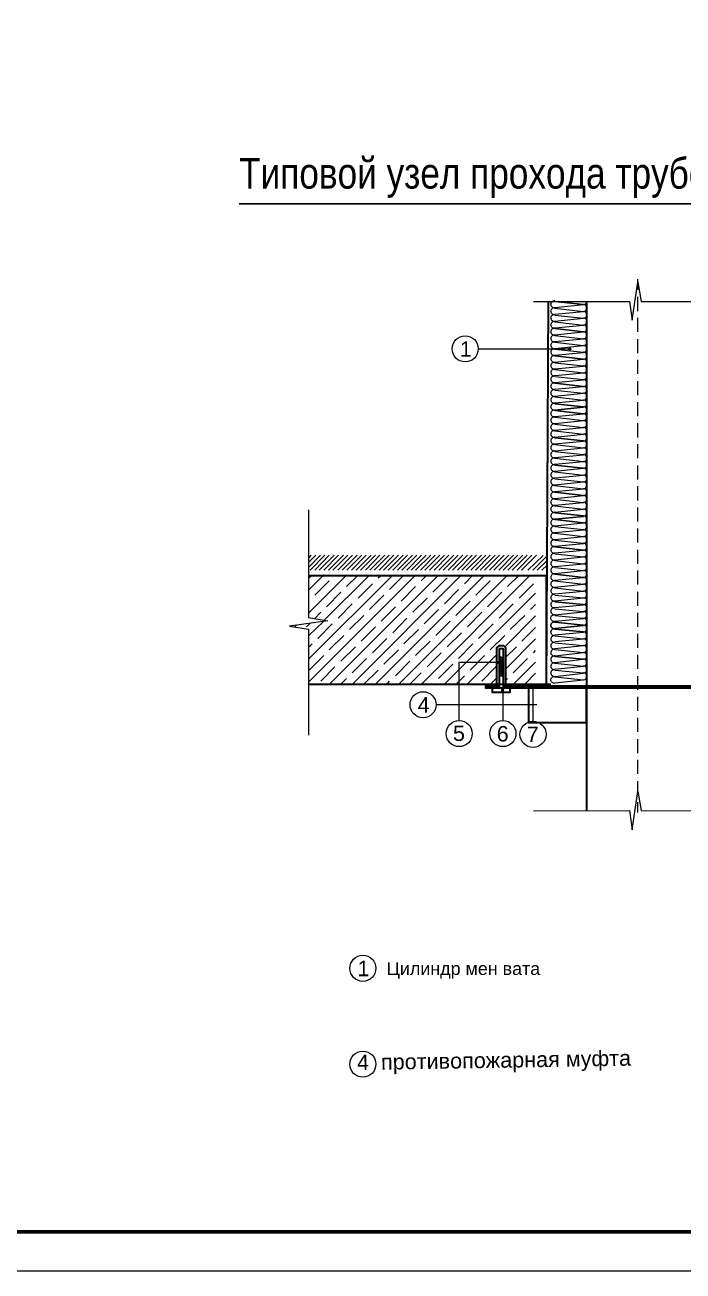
# Model space of a CAD drawing. Header units: millimetres. Extents: x -10178924 to 11692288, y -947381 to 58396.
# Drawn here: x -124440 to -116095, y -25808 to -10002 of the extents above; entities that cross this region are included whole.
import ezdxf

# ---------------------------------------------------------------- set-up
doc = ezdxf.new("R2010")
doc.units = ezdxf.units.MM
for name, color, linetype, true_color in [('PDF _!ВК_надписи', 7, 'Continuous', 0xffffff), ('PDF _!К1', 7, 'Continuous', 0xb85c00), ('PDF _Осевая линия', 7, 'Continuous', 0x545454), ('PDF _Сталь', 7, 'Continuous', 0x545454), ('PDF _Штрих Мин. Вата', 7, 'Continuous', 0xb09603)]:
    doc.layers.add(name, color=color, linetype=linetype, true_color=true_color)
doc.layers.add('PDF _0', color=7, linetype='Continuous', lineweight=9)
doc.layers.add('PDF _Текст', color=7, linetype='Continuous', lineweight=5)
for name, color, linetype in [('PDF __надписи_вода', 7, 'Continuous'), ('PDF _Железобетон', 7, 'Continuous'), ('PDF _Сноски', 7, 'Continuous'), ('PDF _Тонкая линия', 7, 'Continuous'), ('PDF _Штрих Железобетон', 7, 'Continuous'), ('PDF _Штрих Сталь', 7, 'Continuous')]:
    doc.layers.add(name, color=color, linetype=linetype)
doc.styles.add('PDF Arial Narrow', font='ARIALN.TTF')
doc.styles.add('PDF Arial-BoldItalicMT', font='arial.ttf')
doc.styles.add('PDF ArialMT', font='arial.ttf')

msp = doc.modelspace()

# ---------------------------------------------------------------- linework, layer by layer
at = {"layer": 'PDF _!ВК_надписи', "color": 7, "linetype": 'Continuous', "lineweight": 60, "elevation": -2956.2}
msp.add_lwpolyline([(-44253.2, 57790.7), (-44253.2, -25308.1), (-160653.6, -25308.1), (-160653.6, 57790.7)], close=True, dxfattribs=at)
at = {"layer": 'PDF _!К1', "lineweight": 35, "elevation": 2526.9}
msp.add_lwpolyline([(-117318.3, -18413.4), (-118056.1, -18413.4), (-118056.1, -18851), (-117318.3, -18851)], close=True, dxfattribs=at)
at = {"layer": 'PDF _0', "color": 18, "linetype": 'Continuous', "lineweight": 0, "true_color": 0x000000}
msp.add_line((-43753.6, -25807.6, -2956.2), (-162651.8, -25807.6, -2956.2), dxfattribs=at)
at = {"layer": 'PDF __надписи_вода', "lineweight": 25, "elevation": 2526.9}
msp.add_lwpolyline([(-121724.8, -12271.8), (-110148.8, -12271.8)], dxfattribs=at)
at = {"layer": 'PDF _Железобетон', "lineweight": 30, "elevation": 2526.9}
for points in [[(-120844.5, -16983.6), (-117828.4, -16984.3), (-117828.4, -18368.4)], [(-117771.1, -18367.7), (-120844.5, -18367.7)]]:
    msp.add_lwpolyline(points, dxfattribs=at)
at = {"layer": 'PDF _Осевая линия', "lineweight": 18, "elevation": 2526.9}
for points in [[(-116672.1, -13228.4), (-116672.1, -13360.7)], [(-116672.1, -13406.5), (-116672.1, -13406.5)], [(-116672.1, -13452.3), (-116672.1, -13630.4)], [(-116672.1, -13671.1), (-116672.1, -13671.1)], [(-116672.1, -13716.9), (-116672.1, -13895)], [(-116672.1, -13940.8), (-116672.1, -13940.8)], [(-116672.1, -13986.6), (-116672.1, -14164.7)], [(-116672.1, -14205.4), (-116672.1, -14205.4)], [(-116672.1, -14251.2), (-116672.1, -14429.3)], [(-116672.1, -14475.1), (-116672.1, -14475.1)], [(-116672.1, -14520.9), (-116672.1, -14698.9)], [(-116672.1, -14739.7), (-116672.1, -14739.7)], [(-116672.1, -14785.4), (-116672.1, -14963.5)], [(-116672.1, -15009.3), (-116672.1, -15009.3)], [(-116672.1, -15055.1), (-116672.1, -15233.2)], [(-116672.1, -15273.9), (-116672.1, -15273.9)], [(-116672.1, -15319.7), (-116672.1, -15497.8)], [(-116672.1, -15543.6), (-116672.1, -15543.6)], [(-116672.1, -15589.4), (-116672.1, -15767.5)], [(-116672.1, -15808.2), (-116672.1, -15808.2)], [(-116672.1, -15854), (-116672.1, -16032.1)], [(-116672.1, -16077.9), (-116672.1, -16077.9)], [(-116672.1, -16123.7), (-116672.1, -16301.8)], [(-116672.1, -16342.5), (-116672.1, -16342.5)], [(-116672.1, -16388.3), (-116672.1, -16566.4)], [(-116672.1, -16612.2), (-116672.1, -16612.2)], [(-116672.1, -16658), (-116672.1, -16836.1)], [(-116672.1, -16876.8), (-116672.1, -16876.8)], [(-116672.1, -16922.6), (-116672.1, -17100.7)], [(-116672.1, -17146.4), (-116672.1, -17146.4)], [(-116672.1, -17192.2), (-116672.1, -17370.3)], [(-116672.1, -17411), (-116672.1, -17411)], [(-116672.1, -17456.8), (-116672.1, -17634.9)], [(-116672.1, -17680.7), (-116672.1, -17680.7)], [(-116672.1, -17726.5), (-116672.1, -17904.6)], [(-116672.1, -17945.3), (-116672.1, -17945.3)], [(-116672.1, -17991.1), (-116672.1, -18169.2)], [(-118437.7, -18087.8), (-118936.4, -18087.8), (-118936.4, -18825.6)], [(-116672.1, -18215), (-116672.1, -18215)], [(-116672.1, -18260.8), (-116672.1, -18433.8)], [(-116672.1, -18479.6), (-116672.1, -18479.6)], [(-116672.1, -18525.4), (-116672.1, -18703.5)], [(-116672.1, -18749.3), (-116672.1, -18749.3)], [(-116672.1, -18790), (-116672.1, -18968.1)], [(-116672.1, -19013.9), (-116672.1, -19013.9)], [(-116672.1, -19059.7), (-116672.1, -19237.8)], [(-116672.1, -19283.6), (-116672.1, -19283.6)], [(-116672.1, -19324.3), (-116672.1, -19502.4)], [(-116672.1, -19548.1), (-116672.1, -19548.1)], [(-116672.1, -19593.9), (-116672.1, -19772)], [(-116672.1, -19817.8), (-116672.1, -19817.8)], [(-116672.1, -19858.5), (-116672.1, -19990.8)]]:
    msp.add_lwpolyline(points, dxfattribs=at)
at = {"layer": 'PDF _Сноски', "lineweight": 18, "elevation": 2526.9}
for points in [[(-117532, -14113.8), (-118697.2, -14113.8)], [(-118381.7, -18438.9), (-118381.7, -18825.6)], [(-118000.1, -18398.2), (-118000.1, -18840.9)], [(-117949.2, -18627.2), (-119226.4, -18627.2)]]:
    msp.add_lwpolyline(points, dxfattribs=at)
at = {"layer": 'PDF _Сноски', "lineweight": 18}
for centre in [(-118856.9, -14110.5, 2526.9), (-119391.2, -18624.1, 2526.9), (-118933.2, -18990.5, 2526.9), (-118378.6, -18990.5, 2526.9), (-117997, -19000.6, 2526.9), (-120154.5, -21967.3, 2526.9), (-120154.5, -23183.4, 2526.9)]:
    msp.add_circle(centre, 165.4, dxfattribs=at)
at = {"layer": 'PDF _Сноски', "transparency": 33554559}
for points in [[(-117547.3, -14098.5, 2526.9), (-117552.3, -14113.8, 2526.9), (-117532, -14113.8, 2526.9)], [(-117552.3, -14113.8, 2526.9), (-117532, -14113.8, 2526.9), (-117547.3, -14129.1, 2526.9)], [(-117532, -14113.8, 2526.9), (-117532, -14093.4, 2526.9), (-117547.3, -14098.5, 2526.9)], [(-117532, -14113.8, 2526.9), (-117547.3, -14129.1, 2526.9), (-117532, -14134.1, 2526.9)], [(-117516.7, -14098.5, 2526.9), (-117532, -14113.8, 2526.9), (-117532, -14093.4, 2526.9)], [(-117506.6, -14113.8, 2526.9), (-117516.7, -14098.5, 2526.9), (-117532, -14113.8, 2526.9)], [(-117532, -14134.1, 2526.9), (-117516.7, -14129.1, 2526.9), (-117532, -14113.8, 2526.9)], [(-117516.7, -14129.1, 2526.9), (-117532, -14113.8, 2526.9), (-117506.6, -14113.8, 2526.9)], [(-118453, -18072.5, 2526.9), (-118463.2, -18087.8, 2526.9), (-118437.7, -18087.8, 2526.9)], [(-118463.2, -18087.8, 2526.9), (-118437.7, -18087.8, 2526.9), (-118453, -18103.1, 2526.9)], [(-118437.7, -18087.8, 2526.9), (-118437.7, -18067.4, 2526.9), (-118453, -18072.5, 2526.9)], [(-118437.7, -18087.8, 2526.9), (-118453, -18103.1, 2526.9), (-118437.7, -18108.1, 2526.9)], [(-118422.5, -18072.5, 2526.9), (-118437.7, -18087.8, 2526.9), (-118437.7, -18067.4, 2526.9)], [(-118417.4, -18087.8, 2526.9), (-118422.5, -18072.5, 2526.9), (-118437.7, -18087.8, 2526.9)], [(-118437.7, -18108.1, 2526.9), (-118422.5, -18103.1, 2526.9), (-118437.7, -18087.8, 2526.9)], [(-118422.5, -18103.1, 2526.9), (-118437.7, -18087.8, 2526.9), (-118417.4, -18087.8, 2526.9)], [(-118397, -18423.6, 2526.9), (-118407.2, -18438.9, 2526.9), (-118381.7, -18438.9, 2526.9)], [(-118407.2, -18438.9, 2526.9), (-118381.7, -18438.9, 2526.9), (-118397, -18454.2, 2526.9)], [(-118381.7, -18438.9, 2526.9), (-118381.7, -18413.4, 2526.9), (-118397, -18423.6, 2526.9)], [(-118381.7, -18438.9, 2526.9), (-118397, -18454.2, 2526.9), (-118381.7, -18459.2, 2526.9)], [(-118366.5, -18423.6, 2526.9), (-118381.7, -18438.9, 2526.9), (-118381.7, -18413.4, 2526.9)], [(-118361.4, -18438.9, 2526.9), (-118366.5, -18423.6, 2526.9), (-118381.7, -18438.9, 2526.9)], [(-118381.7, -18459.2, 2526.9), (-118366.5, -18454.2, 2526.9), (-118381.7, -18438.9, 2526.9)], [(-118366.5, -18454.2, 2526.9), (-118381.7, -18438.9, 2526.9), (-118361.4, -18438.9, 2526.9)], [(-118015.4, -18382.9, 2526.9), (-118020.5, -18398.2, 2526.9), (-118000.1, -18398.2, 2526.9)], [(-118020.5, -18398.2, 2526.9), (-118000.1, -18398.2, 2526.9), (-118015.4, -18413.4, 2526.9)], [(-118000.1, -18398.2, 2526.9), (-118000.1, -18377.8, 2526.9), (-118015.4, -18382.9, 2526.9)], [(-118000.1, -18398.2, 2526.9), (-118015.4, -18413.4, 2526.9), (-118000.1, -18423.6, 2526.9)], [(-117984.9, -18382.9, 2526.9), (-118000.1, -18398.2, 2526.9), (-118000.1, -18377.8, 2526.9)], [(-117979.8, -18398.2, 2526.9), (-117984.9, -18382.9, 2526.9), (-118000.1, -18398.2, 2526.9)], [(-118000.1, -18423.6, 2526.9), (-117984.9, -18413.4, 2526.9), (-118000.1, -18398.2, 2526.9)], [(-117984.9, -18413.4, 2526.9), (-118000.1, -18398.2, 2526.9), (-117979.8, -18398.2, 2526.9)]]:
    msp.add_solid(points, dxfattribs=at)
at = {"layer": 'PDF _Сталь', "lineweight": 30, "elevation": 2526.9}
for points in [[(-117806.8, -13508.3), (-117832.2, -18413.4)], [(-117318.3, -13508.3), (-117318.3, -19965.4)], [(-118341, -18367.7), (-118341, -17904.6), (-118366.5, -17879.2), (-118432.6, -17879.2), (-118458.1, -17904.6), (-118458.1, -18367.7)], [(-118371.6, -18413.4), (-118371.6, -17919.9), (-118381.7, -17914.8), (-118417.4, -17914.8), (-118427.5, -17919.9), (-118427.5, -18413.4)], [(-118371.6, -18036.9), (-118427.5, -18016.6)], [(-118371.6, -18062.3), (-118427.5, -18047.1)], [(-118371.6, -18087.8), (-118427.5, -18072.5)], [(-118371.6, -18113.2), (-118427.5, -18098)], [(-118371.6, -18138.7), (-118427.5, -18123.4)], [(-118371.6, -18164.1), (-118427.5, -18148.9)], [(-118371.6, -18189.6), (-118427.5, -18174.3)], [(-118371.6, -18215), (-118427.5, -18199.7)], [(-118371.6, -18240.4), (-118427.5, -18225.2)], [(-118371.6, -18265.9), (-118427.5, -18250.6)], [(-118371.6, -18382.9), (-115583.2, -18382.9), (-115583.2, -18413.4), (-118595.5, -18413.4), (-118595.5, -18382.9), (-118427.5, -18382.9)]]:
    msp.add_lwpolyline(points, dxfattribs=at)
msp.add_lwpolyline([(-118514, -18413.4), (-118514, -18464.3), (-118285.1, -18464.3), (-118285.1, -18413.4)], close=True, dxfattribs=at)
at = {"layer": 'PDF _Тонкая линия', "lineweight": 18, "elevation": 2526.9}
for points in [[(-117989.9, -13508.3), (-116773.8, -13508.3), (-116738.2, -13747.4), (-116667, -13264), (-116626.3, -13508.3), (-115369.4, -13508.3)], [(-120844.5, -16154.2), (-120844.5, -17517.9), (-120600.3, -17558.6), (-121083.7, -17629.8), (-120844.5, -17665.5), (-120844.5, -19008.8)], [(-117989.9, -19970.5), (-116773.8, -19965.4), (-116738.2, -20209.6), (-116667, -19726.2), (-116626.3, -19965.4), (-115369.4, -19970.5)]]:
    msp.add_lwpolyline(points, dxfattribs=at)
at = {"layer": 'PDF _Штрих Железобетон', "lineweight": 18, "elevation": 2526.9}
for points in [[(-120844.5, -17171.9), (-120656.2, -16983.6)], [(-120844.5, -17461.9), (-120366.2, -16983.6)], [(-120844.5, -18047.1), (-119781, -16983.6)], [(-120844.5, -18337.1), (-119491, -16983.6)], [(-120844.5, -17024.3), (-120803.8, -16983.6)], [(-120763.1, -17232.9), (-120579.9, -17054.9)], [(-120641, -17548.4), (-120076.2, -16983.6)], [(-120579.9, -18367.7), (-119201, -16983.6)], [(-120544.3, -17014.1), (-120544.3, -17014.1)], [(-120361.1, -17126.1), (-120218.6, -16983.6)], [(-120289.9, -18367.7), (-118910.9, -16983.6)], [(-119999.8, -18367.7), (-118615.8, -16983.6)], [(-119994.8, -17054.9), (-119994.8, -17054.9)], [(-119959.1, -17014.1), (-119928.6, -16983.6)], [(-119816.7, -17161.7), (-119638.6, -16983.6)], [(-119704.7, -18367.7), (-118325.8, -16983.6)], [(-119414.7, -18367.7), (-118035.7, -16983.6)], [(-119414.7, -17054.9), (-119348.5, -16983.6)], [(-119267.1, -17197.3), (-119083.9, -17014.1)], [(-118865.1, -17090.5), (-118763.4, -16983.6)], [(-118722.7, -17232.9), (-118539.5, -17054.9)], [(-118503.9, -17014.1), (-118503.9, -17014.1)], [(-118320.7, -17126.1), (-118178.2, -16983.6)], [(-120615.5, -17380.5), (-120432.4, -17197.3)], [(-120396.7, -17161.7), (-120396.7, -17161.7)], [(-120213.6, -17273.7), (-120030.4, -17090.5)], [(-119852.3, -17197.3), (-119852.3, -17197.3)], [(-119669.1, -17309.3), (-119485.9, -17126.1)], [(-119450.3, -17090.5), (-119450.3, -17090.5)], [(-119124.6, -18367.7), (-117964.5, -17207.5)], [(-119119.6, -17344.9), (-118941.5, -17161.7)], [(-118905.9, -17126.1), (-118905.9, -17126.1)], [(-118575.1, -17380.5), (-118391.9, -17197.3)], [(-118356.3, -17161.7), (-118356.3, -17161.7)], [(-118173.1, -17273.7), (-117989.9, -17090.5)], [(-120844.5, -17314.4), (-120834.3, -17309.3)], [(-120798.7, -17273.7), (-120798.7, -17273.7)], [(-120468, -17528.1), (-120289.9, -17344.9)], [(-120249.2, -17309.3), (-120249.2, -17309.3)], [(-120071.1, -17416.1), (-119887.9, -17232.9)], [(-119923.5, -17563.7), (-119740.3, -17380.5)], [(-119704.7, -17344.9), (-119704.7, -17344.9)], [(-119521.5, -17451.7), (-119338.4, -17273.7)], [(-119302.7, -17232.9), (-119302.7, -17232.9)], [(-119160.3, -17380.5), (-119160.3, -17380.5)], [(-118977.1, -17492.5), (-118793.9, -17309.3)], [(-118758.3, -17273.7), (-118758.3, -17273.7)], [(-118427.5, -17528.1), (-118249.5, -17344.9)], [(-118208.7, -17309.3), (-118208.7, -17309.3)], [(-118030.7, -17416.1), (-117964.5, -17355.1)], [(-120768.2, -17533.2), (-120686.8, -17451.7)], [(-120651.2, -17416.1), (-120651.2, -17416.1)], [(-120325.5, -17670.5), (-120142.3, -17492.5)], [(-120106.7, -17451.7), (-120106.7, -17451.7)], [(-119776, -17711.3), (-119597.9, -17528.1)], [(-119557.2, -17492.5), (-119557.2, -17492.5)], [(-119379.1, -17599.3), (-119195.9, -17416.1)], [(-119012.7, -17528.1), (-119012.7, -17528.1)], [(-118829.5, -17634.9), (-118646.3, -17451.7)], [(-118610.7, -17416.1), (-118610.7, -17416.1)], [(-118356.3, -17889.3), (-117964.5, -17497.5)], [(-118285.1, -17670.5), (-118101.9, -17492.5)], [(-118066.3, -17451.7), (-118066.3, -17451.7)], [(-121022.6, -17640), (-120997.2, -17614.6)], [(-120870, -17634.9), (-120824.2, -17589.1)], [(-120844.5, -17752), (-120651.2, -17563.7)], [(-120727.5, -17782.5), (-120544.3, -17599.3)], [(-120508.7, -17563.7), (-120508.7, -17563.7)], [(-120177.9, -17818.1), (-119994.8, -17634.9)], [(-119959.1, -17599.3), (-119959.1, -17599.3)], [(-119633.5, -17853.7), (-119450.3, -17670.5)], [(-119414.7, -17634.9), (-119414.7, -17634.9)], [(-119231.5, -17746.9), (-119048.3, -17563.7)], [(-118865.1, -17670.5), (-118865.1, -17670.5)], [(-118687.1, -17782.5), (-118503.9, -17599.3)], [(-118468.3, -17563.7), (-118468.3, -17563.7)], [(-118137.5, -17818.1), (-117964.5, -17645.1)], [(-120844.5, -17899.5), (-120798.7, -17853.7)], [(-120763.1, -17818.1), (-120763.1, -17818.1)], [(-120579.9, -17930.1), (-120396.7, -17746.9)], [(-120361.1, -17711.3), (-120361.1, -17711.3)], [(-120213.6, -17853.7), (-120213.6, -17853.7)], [(-120030.4, -17965.7), (-119852.3, -17782.5)], [(-119816.7, -17746.9), (-119816.7, -17746.9)], [(-119485.9, -18001.3), (-119302.7, -17818.1)], [(-119267.1, -17782.5), (-119267.1, -17782.5)], [(-119083.9, -17889.3), (-118905.9, -17711.3)], [(-118941.5, -18036.9), (-118758.3, -17853.7)], [(-118722.7, -17818.1), (-118722.7, -17818.1)], [(-118539.5, -17930.1), (-118356.3, -17746.9)], [(-118341, -18169.2), (-117964.5, -17787.6)], [(-118320.7, -17711.3), (-118320.7, -17711.3)], [(-118173.1, -17853.7), (-118173.1, -17853.7)], [(-120834.3, -18184.5), (-120651.2, -18001.3)], [(-120615.5, -17965.7), (-120615.5, -17965.7)], [(-120432.4, -18072.5), (-120249.2, -17889.3)], [(-120071.1, -18001.3), (-120071.1, -18001.3)], [(-119887.9, -18108.1), (-119704.7, -17930.1)], [(-119669.1, -17889.3), (-119669.1, -17889.3)], [(-119338.4, -18143.8), (-119160.3, -17965.7)], [(-119119.6, -17930.1), (-119119.6, -17930.1)], [(-118834.6, -18367.7), (-118458.1, -17991.1)], [(-118793.9, -18184.5), (-118610.7, -18001.3)], [(-118575.1, -17965.7), (-118575.1, -17965.7)], [(-118341, -18021.6), (-118208.7, -17889.3)], [(-118030.7, -18001.3), (-118030.7, -18001.3)], [(-117989.9, -17965.7), (-117964.5, -17935.1)], [(-120686.8, -18326.9), (-120508.7, -18143.8)], [(-120468, -18108.1), (-120468, -18108.1)], [(-120289.9, -18220.1), (-120106.7, -18036.9)], [(-119923.5, -18143.8), (-119923.5, -18143.8)], [(-119740.3, -18255.7), (-119557.2, -18072.5)], [(-119521.5, -18036.9), (-119521.5, -18036.9)], [(-119195.9, -18291.3), (-119012.7, -18108.1)], [(-118977.1, -18072.5), (-118977.1, -18072.5)], [(-118646.3, -18326.9), (-118468.3, -18143.8)], [(-118249.5, -18220.1), (-118066.3, -18036.9)], [(-118249.5, -18367.7), (-117964.5, -18082.7)], [(-120437.4, -18367.7), (-120361.1, -18291.3)], [(-120325.5, -18255.7), (-120325.5, -18255.7)], [(-120142.3, -18362.6), (-119959.1, -18184.5)], [(-119852.3, -18367.7), (-119816.7, -18326.9)], [(-119776, -18291.3), (-119776, -18291.3)], [(-119562.2, -18367.7), (-119414.7, -18220.1)], [(-119379.1, -18184.5), (-119379.1, -18184.5)], [(-119231.5, -18326.9), (-119231.5, -18326.9)], [(-118977.1, -18367.7), (-118865.1, -18255.7)], [(-118829.5, -18220.1), (-118829.5, -18220.1)], [(-118539.5, -18367.7), (-118458.1, -18286.2)], [(-118341, -18311.7), (-118320.7, -18291.3)], [(-118285.1, -18255.7), (-118285.1, -18255.7)], [(-118101.9, -18362.6), (-117964.5, -18225.2)], [(-120727.5, -18362.6), (-120727.5, -18362.6)], [(-119272.2, -18367.7), (-119267.1, -18362.6)], [(-118687.1, -18362.6), (-118687.1, -18362.6)]]:
    msp.add_lwpolyline(points, dxfattribs=at)
at = {"layer": 'PDF _Штрих Мин. Вата', "lineweight": 18, "elevation": 2526.9}
for points in [[(-117771.1, -13549), (-117771.1, -13549)], [(-117771.1, -13635.5), (-117771.1, -13635.5)], [(-117771.1, -13722), (-117771.1, -13722)], [(-117720.3, -13594.8), (-117359, -13635.5)], [(-117720.3, -13681.3), (-117359, -13722)], [(-117771.1, -13808.5), (-117771.1, -13808.5)], [(-117771.1, -13895), (-117771.1, -13895)], [(-117720.3, -13767.8), (-117359, -13808.5)], [(-117771.1, -13981.5), (-117771.1, -13981.5)], [(-117720.3, -13940.8), (-117359, -13981.5)], [(-117720.3, -14027.3), (-117359, -14068)], [(-117771.1, -14068), (-117771.1, -14068)], [(-117771.1, -14154.5), (-117771.1, -14154.5)], [(-117720.3, -14113.8), (-117359, -14154.5)], [(-117771.1, -14241), (-117771.1, -14241)], [(-117771.1, -14327.5), (-117771.1, -14327.5)], [(-117720.3, -14286.8), (-117359, -14327.5)], [(-117720.3, -14373.3), (-117359, -14414)], [(-117771.1, -14414), (-117771.1, -14414)], [(-117771.1, -14500.5), (-117771.1, -14500.5)], [(-117720.3, -14459.8), (-117359, -14500.5)], [(-117771.1, -14587), (-117771.1, -14587)], [(-117771.1, -14673.5), (-117771.1, -14673.5)], [(-117720.3, -14632.8), (-117359, -14673.5)], [(-117720.3, -14719.3), (-117359, -14760)], [(-117771.1, -14933), (-117771.1, -14933)], [(-117720.3, -14978.8), (-117359, -15019.5)], [(-117771.1, -15019.5), (-117771.1, -15019.5)], [(-117771.1, -15106), (-117771.1, -15106)], [(-117720.3, -15065.3), (-117359, -15106)], [(-117720.3, -15151.8), (-117359, -15192.5)], [(-117771.1, -15192.5), (-117771.1, -15192.5)], [(-117771.1, -15279), (-117771.1, -15279)], [(-117720.3, -15324.8), (-117359, -15365.5)], [(-117771.1, -15365.5), (-117771.1, -15365.5)], [(-117771.1, -15452), (-117771.1, -15452)], [(-117720.3, -15411.3), (-117359, -15452)], [(-117771.1, -15538.5), (-117771.1, -15538.5)], [(-117771.1, -15625), (-117771.1, -15625)], [(-117720.3, -15497.8), (-117359, -15538.5)], [(-117771.1, -15711.5), (-117771.1, -15711.5)], [(-117771.1, -15798), (-117771.1, -15798)], [(-117720.3, -15670.8), (-117359, -15711.5)], [(-117720.3, -15757.3), (-117359, -15798)], [(-117771.1, -15884.5), (-117771.1, -15884.5)], [(-117720.3, -15843.8), (-117359, -15884.5)], [(-117771.1, -15971), (-117771.1, -15971)], [(-117771.1, -16057.5), (-117771.1, -16057.5)], [(-117720.3, -16016.8), (-117359, -16057.5)], [(-117720.3, -16103.3), (-117359, -16144)], [(-117771.1, -16144), (-117771.1, -16144)], [(-117771.1, -16230.5), (-117771.1, -16230.5)], [(-117771.1, -16230.5), (-117771.1, -16230.5)], [(-117771.1, -16317), (-117771.1, -16317)], [(-117771.1, -16403.5), (-117771.1, -16403.5)], [(-117720.3, -16362.8), (-117359, -16403.5)], [(-117771.1, -16490), (-117771.1, -16490)], [(-117771.1, -16576.6), (-117771.1, -16576.6)], [(-117720.3, -16449.3), (-117359, -16490)], [(-117720.3, -16535.8), (-117359, -16576.6)], [(-117771.1, -16663.1), (-117771.1, -16663.1)], [(-117771.1, -16749.6), (-117771.1, -16749.6)], [(-117720.3, -16708.8), (-117359, -16749.6)], [(-117771.1, -16836.1), (-117771.1, -16836.1)], [(-117720.3, -16795.3), (-117359, -16836.1)], [(-117720.3, -16881.9), (-117359, -16922.6)], [(-117771.1, -16922.6), (-117771.1, -16922.6)], [(-117771.1, -17009.1), (-117771.1, -17009.1)], [(-117720.3, -17054.9), (-117359, -17095.6)], [(-117771.1, -17095.6), (-117771.1, -17095.6)], [(-117771.1, -17182.1), (-117771.1, -17182.1)], [(-117720.3, -17141.4), (-117359, -17182.1)], [(-117771.1, -17268.6), (-117771.1, -17268.6)], [(-117771.1, -17355.1), (-117771.1, -17355.1)], [(-117720.3, -17232.9), (-117359, -17268.6)], [(-117771.1, -17441.6), (-117771.1, -17441.6)], [(-117771.1, -17528.1), (-117771.1, -17528.1)], [(-117720.3, -17406), (-117359, -17441.6)], [(-117720.3, -17492.5), (-117359, -17528.1)], [(-117771.1, -17619.7), (-117771.1, -17619.7)], [(-117771.1, -17619.7), (-117771.1, -17619.7)], [(-117771.1, -17706.2), (-117771.1, -17706.2)], [(-117771.1, -17792.7), (-117771.1, -17792.7)], [(-117359, -17706.2), (-117720.3, -17741.8)], [(-117720.3, -17752), (-117359, -17787.6)], [(-117359, -17792.7), (-117720.3, -17828.3)], [(-117720.3, -17838.5), (-117359, -17874.1)], [(-117771.1, -17879.2), (-117771.1, -17879.2)], [(-117771.1, -17965.7), (-117771.1, -17965.7)], [(-117359, -17879.2), (-117720.3, -17914.8)], [(-117720.3, -17925), (-117359, -17960.6)], [(-117771.1, -18052.2), (-117771.1, -18052.2)], [(-117771.1, -18138.7), (-117771.1, -18138.7)], [(-117720.3, -18098), (-117359, -18133.6)], [(-117771.1, -18225.2), (-117771.1, -18225.2)], [(-117771.1, -18311.7), (-117771.1, -18311.7)], [(-117720.3, -18184.5), (-117359, -18220.1)], [(-117720.3, -18271), (-117359, -18306.6)]]:
    msp.add_lwpolyline(points, dxfattribs=at)
for points in [[(-117770.5, -13545.7, -0.4630597), (-117720.2, -13503, 0.4630597), (-117770.5, -13545.7, 0.463058), (-117720.8, -13589.1)], [(-117359, -13554.1), (-117720.3, -13589.7, 0.4630597), (-117770.5, -13632.2, 0.463058), (-117720.8, -13675.6)], [(-117356.4, -18306.6, 0.9999873), (-117356.4, -18220.1, 0.9999873), (-117356.4, -18133.6, 0.9999873), (-117356.4, -18047.1, 0.9999873), (-117356.4, -17960.6, 0.9999873), (-117356.4, -17874.1, 0.9999873), (-117356.4, -17787.6, 0.9999873), (-117356.4, -17701.1, 0.9999873), (-117356.4, -17614.6, 0.9999873), (-117356.4, -17528.1, 0.9999873), (-117356.4, -17441.6, 0.9999873), (-117356.4, -17355.1, 0.9999873), (-117356.4, -17268.6, 0.9999873), (-117356.4, -17182.1, 0.9999873), (-117356.4, -17095.6, 0.9999873), (-117356.4, -17009.1, 0.9999873), (-117356.4, -16922.6, 0.9999873), (-117356.4, -16836.1, 0.9999873), (-117356.4, -16749.6, 0.9999873), (-117356.4, -16663.1, 0.9999873), (-117356.4, -16576.5, 0.9999873), (-117356.4, -16490, 0.9999873), (-117356.4, -16403.5, 0.9999873), (-117356.4, -16317, 0.9999873), (-117356.4, -16230.5, 0.9999873), (-117356.4, -16144, 0.9999873), (-117356.4, -16057.5, 0.9999873), (-117356.4, -15971, 0.9999873), (-117356.4, -15884.5, 0.9999873), (-117356.4, -15798, 0.9999873), (-117356.4, -15711.5, 0.9999873), (-117356.4, -15625, 0.9999873), (-117356.4, -15538.5, 0.9999873), (-117356.4, -15452, 0.9999873), (-117356.4, -15365.5, 0.9999873), (-117356.4, -15279, 0.9999873), (-117356.4, -15192.5, 0.9999873), (-117356.4, -15106, 0.9999873), (-117356.4, -15019.5, 0.9999873), (-117356.4, -14933, 0.9999873), (-117356.4, -14846.5, 0.9999873), (-117356.4, -14760, 0.9999873), (-117356.4, -14673.5, 0.9999873), (-117356.4, -14587, 0.9999873), (-117356.4, -14500.5, 0.9999873), (-117356.4, -14414, 0.9999873), (-117356.4, -14327.5, 0.9999873), (-117356.4, -14241, 0.9999873), (-117356.4, -14154.5, 0.9999873), (-117356.4, -14068, 0.9999873), (-117356.4, -13981.5, 0.9999873), (-117356.4, -13895, 0.9999873), (-117356.4, -13808.5, 0.9999873), (-117356.4, -13722, 0.9999873), (-117356.4, -13635.5, 0.9999873), (-117356.4, -13549, 0.4142061), (-117313.2, -13505.7)], [(-117359, -13640.6), (-117720.3, -13676.2, 0.4630597), (-117770.5, -13718.7, 0.463058), (-117720.8, -13762.1)], [(-117359, -13727.1), (-117720.3, -13762.7, 0.4630597), (-117770.5, -13805.2, 0.463058), (-117720.8, -13848.6, 0.4630597), (-117770.5, -13891.7)], [(-117359, -13813.6), (-117720.3, -13849.2, 0.4630581), (-117771.1, -13892.4, 0.463058), (-117720.8, -13935.1)], [(-117359, -13900.1), (-117720.3, -13935.7, 0.4630597), (-117770.5, -13978.2, 0.463058), (-117720.8, -14021.6)], [(-117359, -13986.6), (-117720.3, -14022.2, 0.4630597), (-117770.5, -14064.7, 0.463058), (-117720.8, -14108.1)], [(-117359, -14073.1), (-117720.3, -14108.7, 0.4630597), (-117770.5, -14151.2, 0.463058), (-117720.8, -14194.6, 0.4630597), (-117770.5, -14237.7)], [(-117359, -14159.6), (-117720.3, -14195.2, 0.4630597), (-117770.5, -14237.7, 0.463058), (-117720.8, -14281.1)], [(-117359, -14246.1), (-117720.3, -14281.7, 0.4630597), (-117770.5, -14324.2, 0.463058), (-117720.8, -14367.6)], [(-117359, -14332.6), (-117720.3, -14368.2, 0.4630597), (-117770.5, -14410.7, 0.463058), (-117720.8, -14454.1)], [(-117359, -14419.1), (-117720.3, -14454.7, 0.4630597), (-117770.5, -14497.3, 0.463058), (-117720.8, -14540.6, 0.4630597), (-117770.5, -14583.8)], [(-117359, -14505.6), (-117720.3, -14541.2, 0.4630597), (-117770.5, -14583.8, 0.463058), (-117720.8, -14627.1)], [(-117359, -14592.1), (-117720.3, -14627.7, 0.4630597), (-117770.5, -14670.3, 0.463058), (-117720.8, -14713.6)], [(-117359, -14678.6), (-117720.3, -14714.2, 0.4630597), (-117770.5, -14756.8, 0.463058), (-117720.8, -14800.1, 0.4630597), (-117770.5, -14843.3, 0.463058), (-117720.8, -14886.6, 0.4630597), (-117770.5, -14929.8)], [(-117359, -14765.1), (-117720.3, -14800.7, 0.4630597), (-117770.5, -14843.3, 0.463058), (-117720.8, -14886.6, 0.4630597), (-117770.5, -14929.8, 0.463058), (-117720.8, -14973.1)], [(-117359, -14938.1), (-117720.3, -14973.7, 0.4630581), (-117771.1, -15017, 0.4630597), (-117720.2, -15059)], [(-117359, -15024.6), (-117720.3, -15060.2, 0.4630581), (-117771.1, -15103.5, 0.4630597), (-117720.2, -15145.5)], [(-117359, -15111.1), (-117720.3, -15146.7, 0.4630581), (-117771.1, -15190, 0.463058), (-117720.8, -15232.6, 0.4630581), (-117771.1, -15276.5)], [(-117359, -15197.6), (-117720.3, -15233.2, 0.4630581), (-117771.1, -15276.5, 0.4630597), (-117720.2, -15318.5)], [(-117359, -15284.1), (-117720.3, -15319.7, 0.4630581), (-117771.1, -15363, 0.4630597), (-117720.2, -15405)], [(-117359, -15370.6), (-117720.3, -15406.2, 0.4630581), (-117771.1, -15449.5, 0.463058), (-117720.8, -15492.2)], [(-117359, -15457.1), (-117720.3, -15492.7, 0.4630581), (-117771.1, -15536, 0.463058), (-117720.8, -15578.7, 0.4630581), (-117771.1, -15622.5)], [(-117359, -15630.1), (-117720.3, -15665.7, 0.4630581), (-117771.1, -15709, 0.4630597), (-117720.2, -15751)], [(-117359, -15543.6), (-117720.3, -15579.2, 0.4630597), (-117770.5, -15621.8, 0.4630597), (-117720.2, -15664.5)], [(-117359, -15716.6), (-117720.3, -15752.2, 0.4630581), (-117771.1, -15795.5, 0.4630597), (-117720.2, -15837.5)], [(-117359, -15803.1), (-117720.3, -15838.7, 0.4630581), (-117771.1, -15882, 0.4630597), (-117720.2, -15924)], [(-117359, -15889.6), (-117720.3, -15925.2, 0.4630581), (-117771.1, -15968.5, 0.463058), (-117720.8, -16011.2)], [(-117359, -15976.1), (-117720.3, -16011.7, 0.4630581), (-117771.1, -16055, 0.463058), (-117720.8, -16097.7)], [(-117359, -16062.6), (-117720.3, -16098.2, 0.4630581), (-117771.1, -16141.5, 0.463058), (-117720.8, -16184.2, 0.4630581), (-117771.1, -16228, 0.463058), (-117720.8, -16270.7, 0.4630581), (-117771.1, -16314.5)], [(-117359, -16149.1), (-117720.3, -16184.7, 0.4630581), (-117771.1, -16228, 0.463058), (-117720.8, -16270.7, 0.4630581), (-117771.1, -16314.5, 0.463058), (-117720.8, -16357.2)], [(-117359, -16322.1), (-117720.3, -16357.8, 0.4630581), (-117771.1, -16401, 0.463058), (-117720.8, -16443.7)], [(-117359, -16408.6), (-117720.3, -16444.3, 0.4630581), (-117771.1, -16487.5, 0.463058), (-117720.8, -16530.2)], [(-117359, -16495.1), (-117720.3, -16530.8, 0.4630581), (-117771.1, -16574, 0.463058), (-117720.8, -16616.7, 0.4630581), (-117771.1, -16660.5)], [(-117359, -16581.6), (-117720.3, -16617.3, 0.4630597), (-117770.5, -16659.9, 0.463058), (-117720.8, -16703.2)], [(-117359, -16668.1), (-117720.3, -16703.8, 0.4630581), (-117771.1, -16747, 0.4630597), (-117720.2, -16789.1)], [(-117359, -16754.6), (-117720.3, -16790.3, 0.4630581), (-117771.1, -16833.5, 0.4630597), (-117720.2, -16875.6)], [(-117359, -16841.1), (-117720.3, -16876.8, 0.4630581), (-117771.1, -16920, 0.4630597), (-117720.2, -16962.1)], [(-117359, -17014.1), (-117720.3, -17049.8, 0.4630581), (-117771.1, -17093, 0.463058), (-117720.8, -17135.7)], [(-117359, -16927.6), (-117720.3, -16963.3, 0.4630597), (-117770.5, -17005.9, 0.463058), (-117720.8, -17049.2)], [(-117359, -17100.7), (-117720.3, -17136.3, 0.4630581), (-117771.1, -17179.5, 0.463058), (-117720.8, -17222.2)], [(-117359, -17187.2), (-117720.3, -17222.8, 0.4630581), (-117771.1, -17266, 0.4630597), (-117720.2, -17308.1)], [(-117359, -17273.7), (-117720.3, -17309.3, 0.4630597), (-117770.5, -17351.9, 0.4630597), (-117720.2, -17394.6)], [(-117359, -17360.2), (-117720.3, -17395.8, 0.4630597), (-117770.5, -17438.4, 0.463058), (-117720.8, -17481.7)], [(-117359, -17533.2), (-117720.3, -17568.8, -0.4630597), (-117770.5, -17524.9, -0.4630581), (-117720.3, -17482.3), (-117359, -17446.7)], [(-117771.1, -17617.1, -0.4630581), (-117720.8, -17574.4, 0.4630581), (-117770.5, -17616.5, 0.4630597), (-117720.2, -17659.2, -0.4630597), (-117771.1, -17617.1)], [(-117771.1, -17703.6, -0.4630581), (-117720.8, -17660.9, 0.4630581), (-117771.1, -17703.6, 0.4630597), (-117720.2, -17745.7)], [(-117720.8, -17747.5, 0.4630581), (-117770.5, -17789.6, 0.4630597), (-117720.2, -17832.2)], [(-117720.8, -17834, 0.4630581), (-117770.5, -17876.1, 0.4630597), (-117720.2, -17918.7)], [(-117720.8, -17920.5, 0.4630581), (-117771.1, -17963.1, 0.463058), (-117720.8, -18005.8, 0.4630581), (-117771.1, -18049.6)], [(-117359, -17965.7), (-117720.3, -18006.4, 0.4630581), (-117771.1, -18049.6, 0.463058), (-117720.8, -18092.3)], [(-117359, -18052.2), (-117720.3, -18092.9, 0.4630581), (-117771.1, -18136.1, 0.4630597), (-117720.2, -18178.2)], [(-117359, -18138.7), (-117720.3, -18179.4, 0.4630581), (-117771.1, -18222.6, 0.4630597), (-117720.2, -18264.8)], [(-117359, -18311.7), (-117720.3, -18352.4, -0.463058), (-117771.1, -18309.1, -0.4630581), (-117720.3, -18265.9), (-117359, -18225.2)]]:
    msp.add_lwpolyline(points, format="xyb", dxfattribs=at)
for points in [[(-117359, -13549), (-117720.3, -13508.3)], [(-117359, -13895), (-117720.3, -13854.3)], [(-117359, -14241), (-117720.3, -14200.3)], [(-117359, -14587), (-117720.3, -14546.3)], [(-117359, -14846.5), (-117720.3, -14805.8)], [(-117720.3, -14887.2), (-117359, -14851.6)], [(-117359, -14933), (-117720.3, -14892.3)], [(-117359, -15279), (-117720.3, -15238.3)], [(-117359, -15625), (-117720.3, -15584.3)], [(-117359, -15971), (-117720.3, -15930.3)], [(-117359, -16230.5), (-117720.3, -16189.8)], [(-117720.3, -16271.2), (-117359, -16235.6)], [(-117359, -16317), (-117720.3, -16276.3)], [(-117359, -16663.1), (-117720.3, -16622.3)], [(-117359, -17009.1), (-117720.3, -16968.4)], [(-117359, -17355.1), (-117720.3, -17319.4)], [(-117359, -17614.6), (-117720.3, -17579)], [(-117720.3, -17655.3), (-117359, -17619.7)], [(-117359, -17701.1), (-117720.3, -17665.5)], [(-117359, -18047.1), (-117720.3, -18011.5)]]:
    msp.add_lwpolyline(points, close=True, dxfattribs=at)
at = {"layer": 'PDF _Штрих Мин. Вата', "lineweight": 18}
for centre in [(-117727.9, -15968.5, 2526.9), (-117727.9, -17006.5, 2526.9), (-117727.9, -17352.5, 2526.9)]:
    msp.add_arc(centre, 43.3, 80.61232, 179.99983, dxfattribs=at)
at = {"layer": 'PDF _Штрих Сталь', "lineweight": 18, "elevation": 2526.9}
for points in [[(-120844.5, -16764.8), (-120808.9, -16729.2)], [(-120844.5, -16820.8), (-120752.9, -16729.2)], [(-120844.5, -16881.9), (-120691.9, -16729.2)], [(-120824.2, -16917.5), (-120635.9, -16729.2)], [(-120763.1, -16917.5), (-120579.9, -16729.2)], [(-120707.1, -16917.5), (-120518.9, -16729.2)], [(-120651.2, -16917.5), (-120462.9, -16729.2)], [(-120590.1, -16917.5), (-120401.8, -16729.2)], [(-120534.1, -16917.5), (-120345.9, -16729.2)], [(-120473.1, -16917.5), (-120284.8, -16729.2)], [(-120417.1, -16917.5), (-120228.8, -16729.2)], [(-120356, -16917.5), (-120167.8, -16729.2)], [(-120300.1, -16917.5), (-120111.8, -16729.2)], [(-120239, -16917.5), (-120050.7, -16729.2)], [(-120183, -16917.5), (-119994.8, -16729.2)], [(-120122, -16917.5), (-119938.8, -16729.2)], [(-120066, -16917.5), (-119877.7, -16729.2)], [(-120010, -16917.5), (-119821.8, -16729.2)], [(-119949, -16917.5), (-119760.7, -16729.2)], [(-119893, -16917.5), (-119704.7, -16729.2)], [(-119831.9, -16917.5), (-119643.7, -16729.2)], [(-119776, -16917.5), (-119587.7, -16729.2)], [(-119714.9, -16917.5), (-119526.6, -16729.2)], [(-119658.9, -16917.5), (-119470.7, -16729.2)], [(-119597.9, -16917.5), (-119409.6, -16729.2)], [(-119541.9, -16917.5), (-119353.6, -16729.2)], [(-119485.9, -16917.5), (-119292.6, -16729.2)], [(-119424.9, -16917.5), (-119236.6, -16729.2)], [(-119368.9, -16917.5), (-119180.6, -16729.2)], [(-119307.8, -16917.5), (-119119.6, -16729.2)], [(-119251.9, -16917.5), (-119063.6, -16729.2)], [(-119190.8, -16917.5), (-119002.5, -16729.2)], [(-119134.8, -16917.5), (-118946.6, -16729.2)], [(-119073.8, -16917.5), (-118885.5, -16729.2)], [(-119017.8, -16917.5), (-118829.5, -16729.2)], [(-118956.7, -16917.5), (-118768.5, -16729.2)], [(-118900.8, -16917.5), (-118712.5, -16729.2)], [(-118844.8, -16917.5), (-118651.4, -16729.2)], [(-118783.7, -16917.5), (-118595.5, -16729.2)], [(-118727.8, -16917.5), (-118539.5, -16729.2)], [(-118666.7, -16917.5), (-118478.4, -16729.2)], [(-118610.7, -16917.5), (-118422.5, -16729.2)], [(-118549.7, -16917.5), (-118361.4, -16729.2)], [(-118493.7, -16917.5), (-118305.4, -16729.2)], [(-118432.6, -16917.5), (-118244.4, -16729.2)], [(-118376.7, -16917.5), (-118188.4, -16729.2)], [(-118315.6, -16917.5), (-118127.3, -16729.2)], [(-118259.6, -16917.5), (-118071.4, -16729.2)], [(-118198.6, -16917.5), (-118010.3, -16729.2)], [(-118142.6, -16917.5), (-117954.3, -16729.2)], [(-118062.7, -16918.2), (-117869.3, -16729.9)], [(-118001.6, -16918.2), (-117823.5, -16740.1)], [(-117945.6, -16918.2), (-117823.5, -16801.2)], [(-117884.6, -16918.2), (-117823.5, -16857.1)], [(-118590.4, -18413.4), (-118554.8, -18382.9)], [(-118529.3, -18413.4), (-118498.8, -18382.9)], [(-118473.3, -18413.4), (-118437.7, -18382.9)], [(-118356.3, -18413.4), (-118320.7, -18382.9)], [(-118295.2, -18413.4), (-118264.7, -18382.9)], [(-118239.3, -18413.4), (-118208.7, -18382.9)], [(-118178.2, -18413.4), (-118147.7, -18382.9)], [(-118122.2, -18413.4), (-118091.7, -18382.9)], [(-118061.2, -18413.4), (-118030.7, -18382.9)], [(-118005.2, -18413.4), (-118000.1, -18408.4)], [(-117989.9, -18398.2), (-117974.7, -18382.9)], [(-117949.2, -18413.4), (-117913.6, -18382.9)], [(-117888.2, -18413.4), (-117857.6, -18382.9)], [(-117832.2, -18413.4), (-117796.6, -18382.9)], [(-117771.1, -18413.4), (-117740.6, -18382.9)], [(-117715.2, -18413.4), (-117679.6, -18382.9)], [(-117654.1, -18413.4), (-117623.6, -18382.9)], [(-117598.1, -18413.4), (-117562.5, -18382.9)], [(-117537.1, -18413.4), (-117506.6, -18382.9)], [(-117481.1, -18413.4), (-117450.6, -18382.9)], [(-117420.1, -18413.4), (-117389.5, -18382.9)], [(-117364.1, -18413.4), (-117333.5, -18382.9)], [(-117303, -18413.4), (-117272.5, -18382.9)], [(-117247, -18413.4), (-117216.5, -18382.9)], [(-117191.1, -18413.4), (-117155.5, -18382.9)], [(-117130, -18413.4), (-117099.5, -18382.9)], [(-117074, -18413.4), (-117038.4, -18382.9)], [(-117013, -18413.4), (-116982.5, -18382.9)], [(-116957, -18413.4), (-116921.4, -18382.9)], [(-116895.9, -18413.4), (-116865.4, -18382.9)], [(-116840, -18413.4), (-116809.4, -18382.9)], [(-116778.9, -18413.4), (-116748.4, -18382.9)], [(-116722.9, -18413.4), (-116692.4, -18382.9)], [(-116661.9, -18413.4), (-116631.4, -18382.9)], [(-116605.9, -18413.4), (-116575.4, -18382.9)], [(-116549.9, -18413.4), (-116514.3, -18382.9)], [(-116488.9, -18413.4), (-116458.4, -18382.9)], [(-116432.9, -18413.4), (-116397.3, -18382.9)], [(-116371.8, -18413.4), (-116341.3, -18382.9)], [(-116315.9, -18413.4), (-116280.3, -18382.9)], [(-116254.8, -18413.4), (-116224.3, -18382.9)], [(-116198.8, -18413.4), (-116168.3, -18382.9)], [(-116137.8, -18413.4), (-116107.3, -18382.9)]]:
    msp.add_lwpolyline(points, dxfattribs=at)

# ---------------------------------------------------------------- texts
at = {"layer": 'PDF _Текст', "attachment_point": 4}
for s, insert, char_height, style in [('Типовой узел прохода трубопровода через перекрытие', (-121724.3, -11942, 2526.9), 389.496, 'PDF Arial Narrow'), ('1', (-120223.2, -21969.2, 2526.9), 195.9, 'PDF ArialMT')]:
    msp.add_mtext(s, dxfattribs=dict(at, insert=insert, char_height=char_height, style=style))
at = {"layer": 'PDF _Текст', "color": 8, "true_color": 0x808080, "attachment_point": 4}
for s, insert, char_height, style in [('1', (-118925.6, -14112.5, 2526.9), 195.9, 'PDF ArialMT'), ('4', (-119459.9, -18626, 2526.9), 195.9, 'PDF ArialMT'), ('5', (-119012.1, -18987.3, 2526.9), 195.9, 'PDF ArialMT'), ('Цилиндр мен вата', (-119852.5, -21995.2, 2526.9), 162.288, 'PDF Arial-BoldItalicMT')]:
    msp.add_mtext(s, dxfattribs=dict(at, insert=insert, char_height=char_height, style=style))
at = {"layer": 'PDF _Текст', "color": 8, "true_color": 0x808080, "insert": (-118457.5, -18992.4, 2526.9), "char_height": 195.88, "attachment_point": 4, "rotation": 358.90598, "style": 'PDF ArialMT'}
msp.add_mtext('6   7', dxfattribs=at)
at = {"layer": 'PDF _Текст', "insert": (-120228.3, -23190.5, 2526.9), "char_height": 195.883, "attachment_point": 4, "rotation": 0.94035, "style": 'PDF ArialMT'}
msp.add_mtext('4  противопожарная муфта', dxfattribs=at)

doc.saveas('drawing.dxf')
